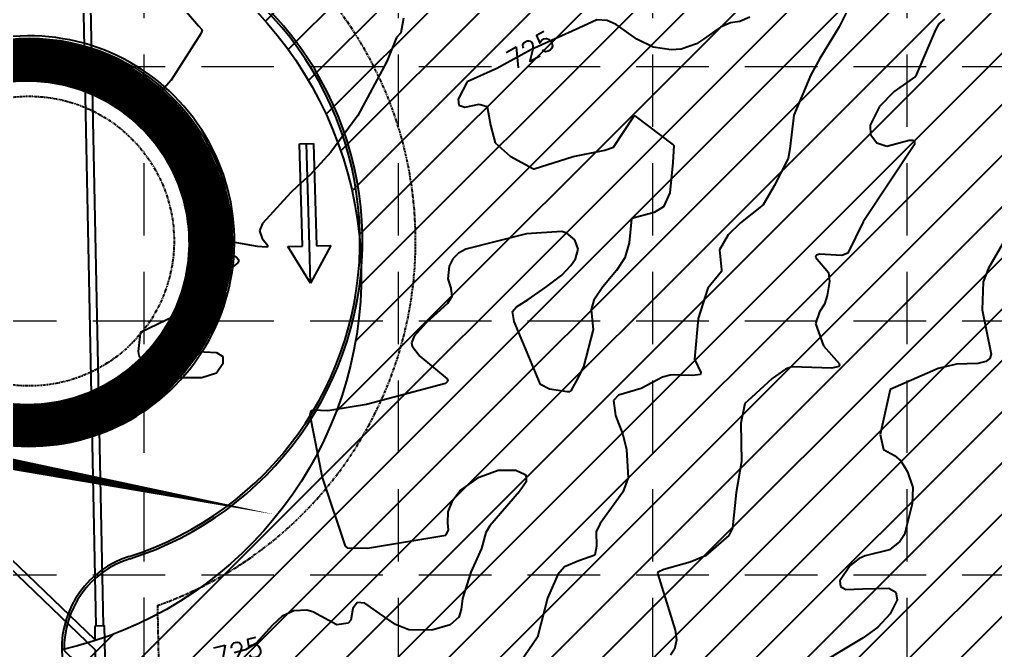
# Model space of a CAD drawing. Header units: inches. Extents: x 2520351 to 2523325, y 7106287 to 7111535.
# Drawn here: x 2521805.4 to 2522007.4, y 7108222.1 to 7108352.8 of the extents above; entities that cross this region are included whole.
import ezdxf

# ---------------------------------------------------------------- set-up
doc = ezdxf.new("R2010")
doc.units = ezdxf.units.IN
doc.header["$MEASUREMENT"] = 0
for name, pattern in [('DASHED', [0.75, 0.5, -0.25]), ('HIDDEN', [0.375, 0.25, -0.125]), ('XSITE-SC$0$PHANTOM2', [1.25, 0.625, -0.125, 0.125, -0.125, 0.125, -0.125])]:
    doc.linetypes.add(name, pattern=pattern)
for name, color, linetype in [('1 EROSION BLANKET', 84, 'Continuous'), ('1 SODDED LOT', 2, 'Continuous'), ('CONTOURS', 35, 'Continuous'), ('GRID', 254, 'DASHED'), ('STORM', 5, 'Continuous'), ('XDAM-sc1$0$ARROWSHADE', 9, 'Continuous'), ('XPAV-sc1$0$p-boc', 11, 'Continuous'), ('XPAV-sc1$0$p-foc', 11, 'Continuous'), ('XSITE-SC$0$P-ROW', 3, 'XSITE-SC$0$PHANTOM2')]:
    doc.layers.add(name, color=color, linetype=linetype)
doc.styles.add('XTOPO-SC1-sec$0$L100_40', font='SIMPLEX.shx', dxfattribs={"height": 4})
pattern_1 = [(45, (0, 0), (-5.303300858899106, 5.303300858899107), [])]

msp = doc.modelspace()

# ---------------------------------------------------------------- hatches: boundary and pattern name
at = {"layer": '1 SODDED LOT'}
h = msp.add_hatch(dxfattribs=at)
h.set_pattern_fill('ANSI31', color=256, scale=60, style=0)
h.set_pattern_definition(pattern_1)
edge = h.paths.add_edge_path()
edge.add_line((2521746.389991105, 7107646.360559724), (2521744.857446155, 7107758.307845262))
edge.add_line((2521744.857446155, 7107758.307845262), (2521747.041236105, 7107758.371402533))
edge.add_line((2521747.041236105, 7107758.371402533), (2521750.993064691, 7107762.435102033))
edge.add_line((2521750.993064691, 7107762.435102033), (2521785.425026461, 7107762.908609814))
edge.add_arc((2521785.671146184, 7107745.011575691), 17.89872635983323, 0.16205946077707267, 90.78788096799951, ccw=False)
edge.add_line((2521803.569800947, 7107745.062201655), (2521804.886719179, 7107727.462410371))
edge.add_line((2521804.886719179, 7107727.462410371), (2521805.020903467, 7107717.875468393))
edge.add_line((2521805.020903467, 7107717.875468393), (2521805.229064918, 7107706.443890092))
edge.add_line((2521805.229064918, 7107706.443890092), (2521804.254682953, 7107705.415132531))
edge.add_line((2521804.254682953, 7107705.415132531), (2521804.601636027, 7107688.81713654))
edge.add_arc((2521758.675044735, 7107687.857118716), 45.9366239708655, -68.34548421221018, 1.1974971069989238, ccw=False)
edge.add_line((2521775.62607469, 7107645.162435145), (2521772.356079649, 7107644.147464146))
edge.add_line((2521772.356079649, 7107644.147464146), (2521769.800793043, 7107643.538289831))
edge.add_line((2521769.800793043, 7107643.538289831), (2521767.102817633, 7107643.058729872))
edge.add_line((2521767.102817633, 7107643.058729872), (2521762.919080771, 7107642.614327055))
edge.add_line((2521762.919080771, 7107642.614327055), (2521746.453125445, 7107642.342834225))
edge.add_line((2521746.453125445, 7107642.342834225), (2521746.389991105, 7107646.360559724))
h.paths.add_polyline_path([(2521496.41391332, 7107642.914812077), (2521494.874266839, 7107754.47767151), (2521494.86139748, 7107754.891663069), (2521544.438516484, 7107755.574845), (2521546.494859941, 7107638.603490138), (2521496.43539112, 7107637.887538104)])
edge = h.paths.add_edge_path()
edge.add_line((2521560.396331312, 7107910.52026455), (2521558.067722099, 7108023.704121036))
edge.add_line((2521558.067722099, 7108023.704121036), (2521651.66282997, 7108025.618047285))
edge.add_line((2521651.66282997, 7108025.618047285), (2521653.092090952, 7108025.654134808))
edge.add_line((2521653.092090952, 7108025.654134808), (2521655.122661049, 7108025.666868817))
edge.add_arc((2521654.180225359, 7108007.323105476), 18.36795684193238, 20.572885718147973, 87.05893757093878, ccw=False)
edge.add_line((2521671.376782913, 7108013.777580425), (2521671.960719259, 7108011.76725162))
edge.add_line((2521671.960719259, 7108011.76725162), (2521672.236778271, 7108010.334595728))
edge.add_line((2521672.236778271, 7108010.334595728), (2521672.658505266, 7108004.674201866))
edge.add_line((2521672.658505266, 7108004.674201866), (2521673.880713328, 7107987.838404131))
edge.add_line((2521673.880713328, 7107987.838404131), (2521674.158158005, 7107971.914436622))
edge.add_line((2521674.158158005, 7107971.914436622), (2521673.18826213, 7107970.833615289))
edge.add_line((2521673.18826213, 7107970.833615289), (2521673.497230675, 7107955.693028975))
edge.add_arc((2521631.777531311, 7107952.33641887), 41.85451166118364, -86.28261453540313, 4.599894652779824, ccw=False)
edge.add_line((2521634.491173028, 7107910.569969475), (2521614.913275019, 7107910.128902875))
edge.add_line((2521614.913275019, 7107910.128902875), (2521613.934372324, 7107909.112230876))
edge.add_line((2521613.934372324, 7107909.112230876), (2521560.446821463, 7107908.050458869))
edge.add_line((2521560.446821463, 7107908.050458869), (2521560.396331312, 7107910.52026455))
edge = h.paths.add_edge_path()
edge.add_line((2521047.404726265, 7108212.413845279), (2521153.706689489, 7108190.411564071))
edge.add_line((2521153.706689489, 7108190.411564071), (2521165.445900671, 7108187.983024097))
edge.add_line((2521165.445900671, 7108187.983024097), (2521145.185216474, 7108096.357750838))
edge.add_line((2521145.185216474, 7108096.357750838), (2521144.821167765, 7108095.175687086))
edge.add_arc((2521127.579494716, 7108100.485729627), 18.04083815510534, 257.75564486430153, 342.8823597587921, ccw=False)
edge.add_line((2521123.753368631, 7108082.855284355), (2521105.242068559, 7108086.222814175))
edge.add_line((2521105.242068559, 7108086.222814175), (2521097.172564667, 7108087.699320167))
edge.add_line((2521097.172564667, 7108087.699320167), (2521093.779938317, 7108088.45065489))
edge.add_line((2521093.779938317, 7108088.45065489), (2521093.022135716, 7108089.642304391))
edge.add_line((2521093.022135716, 7108089.642304391), (2521042.142388145, 7108100.826598575))
edge.add_line((2521042.142388145, 7108100.826598575), (2521023.139523589, 7108104.634358591))
edge.add_line((2521023.139523589, 7108104.634358591), (2521047.404726265, 7108212.413845279))
edge = h.paths.add_edge_path()
edge.add_line((2521019.408258152, 7108035.322677819), (2521021.409815899, 7108042.834342847))
edge.add_arc((2521076.419017033, 7108028.176594894), 56.92856738487396, 107.20837080415001, 165.0796420634677, ccw=False)
edge.add_line((2521059.576836362, 7108082.556763473), (2521062.019260594, 7108082.753666024))
edge.add_line((2521062.019260594, 7108082.753666024), (2521063.43958404, 7108082.781887595))
edge.add_arc((2521064.202081846, 7108044.407216134), 38.38224606048703, 78.54985939329191, 91.13830702316773, ccw=False)
edge.add_line((2521071.821537959, 7108082.025572041), (2521087.223372222, 7108078.632386248))
edge.add_line((2521087.223372222, 7108078.632386248), (2521090.4297133, 7108077.925540674))
edge.add_line((2521090.4297133, 7108077.925540674), (2521091.623411315, 7108078.685793903))
edge.add_line((2521091.623411315, 7108078.685793903), (2521095.105568914, 7108077.898785159))
edge.add_line((2521095.105568914, 7108077.898785159), (2521098.912612879, 7108076.725968835))
edge.add_line((2521098.912612879, 7108076.725968835), (2521104.901558826, 7108074.861484373))
edge.add_line((2521104.901558826, 7108074.861484373), (2521106.434917855, 7108074.383399867))
edge.add_line((2521106.434917855, 7108074.383399867), (2521107.205814986, 7108074.186478522))
edge.add_arc((2521102.828601703, 7108057.050798558), 17.68591314997337, -2.7582006046895913, 75.67054369066437, ccw=False)
edge.add_arc((2521095.726938352, 7108057.392934706), 24.79581325407585, 350.2174276784969, 357.2417993949426, ccw=False)
edge.add_arc((2521158.455611049, 7108041.566827372), 40.01559142917653, 163.1292738430701, 313.4845673620119)
edge.add_line((2521185.99270727, 7108012.533124728), (2521186.721289671, 7108013.23545936))
edge.add_line((2521186.721289671, 7108013.23545936), (2521188.444502058, 7108014.968045804))
edge.add_line((2521188.444502058, 7108014.968045804), (2521189.32497061, 7108015.758240399))
edge.add_line((2521189.32497061, 7108015.758240399), (2521190.384796112, 7108016.597312914))
edge.add_arc((2521201.331270058, 7108002.770912887), 17.63503982305621, 93.22761055200209, 128.3689473656707, ccw=False)
edge.add_line((2521200.338370721, 7108020.377979095), (2521226.997482051, 7108020.951150466))
edge.add_line((2521226.997482051, 7108020.951150466), (2521230.564026618, 7107901.292478013))
edge.add_line((2521230.564026618, 7107901.292478013), (2521209.571122651, 7107900.922665476))
edge.add_line((2521209.571122651, 7107900.922665476), (2521208.432106422, 7107900.956149811))
edge.add_arc((2521221.449116542, 7108343.747853954), 442.9829972026822, 261.0973191906824, 268.31612698316707, ccw=False)
edge.add_line((2521152.894568839, 7107906.101638616), (2521147.311778481, 7107907.175712333))
edge.add_line((2521147.311778481, 7107907.175712333), (2521141.416035792, 7107908.398694074))
edge.add_line((2521141.416035792, 7107908.398694074), (2521135.500304893, 7107909.750980043))
edge.add_line((2521135.500304893, 7107909.750980043), (2521130.221910387, 7107911.077638232))
edge.add_line((2521130.221910387, 7107911.077638232), (2521114.24050462, 7107915.613379457))
edge.add_line((2521114.24050462, 7107915.613379457), (2521091.683497193, 7107923.195321178))
edge.add_line((2521091.683497193, 7107923.195321178), (2521064.346691992, 7107932.482407787))
edge.add_line((2521064.346691992, 7107932.482407787), (2521052.414440422, 7107936.539679198))
edge.add_line((2521052.414440422, 7107936.539679198), (2521051.789072707, 7107937.808672531))
edge.add_line((2521051.789072707, 7107937.808672531), (2521044.552145337, 7107940.267210259))
edge.add_arc((2521050.145691182, 7107983.51528915), 43.60830291236753, 187.3884787482496, 262.63048712903844, ccw=False)
edge.add_line((2521006.89946622, 7107977.907427762), (2521006.811147428, 7107978.712968953))
edge.add_line((2521006.811147428, 7107978.712968953), (2521006.677205632, 7107980.351032397))
edge.add_line((2521006.677205632, 7107980.351032397), (2521006.608078294, 7107982.515353432))
edge.add_arc((2521037.368999559, 7107983.497841973), 30.77660736438967, 169.0142481920247, 181.829376829471, ccw=False)
edge.add_line((2521007.156385741, 7107989.362782478), (2521012.965420472, 7108011.45931415))
edge.add_line((2521012.965420472, 7108011.45931415), (2521012.259147271, 7108012.664496471))
edge.add_line((2521012.259147271, 7108012.664496471), (2521018.185339937, 7108034.614234622))
edge.add_line((2521018.185339937, 7108034.614234622), (2521019.408258152, 7108035.322677819))
h.paths.add_polyline_path([(2521283.389039314, 7108006.110964593), (2521285.512708746, 7107902.42181075), (2521505.510211937, 7107906.910534819), (2521503.109825302, 7108022.566621616), (2521283.289583244, 7108018.111851772)])
edge = h.paths.add_edge_path()
edge.add_line((2521558.717581435, 7108049.828969519), (2521558.744151551, 7108061.742936514))
edge.add_line((2521558.744151551, 7108061.742936514), (2521556.727490062, 7108159.770474782))
edge.add_line((2521556.727490062, 7108159.770474782), (2521608.800190852, 7108160.833054999))
edge.add_line((2521608.800190852, 7108160.833054999), (2521609.821997184, 7108159.853880191))
edge.add_line((2521609.821997184, 7108159.853880191), (2521624.95774922, 7108160.166366193))
edge.add_arc((2521625.881471083, 7108115.424441863), 44.75145869001969, 8.834033521298181, 91.18273514804088, ccw=False)
edge.add_line((2521670.102058165, 7108122.297049303), (2521670.530834728, 7108101.583449802))
edge.add_line((2521670.530834728, 7108101.583449802), (2521671.541780915, 7108100.598796082))
edge.add_line((2521671.541780915, 7108100.598796082), (2521671.873335791, 7108084.532226468))
edge.add_line((2521671.873335791, 7108084.532226468), (2521671.149204837, 7108070.027137686))
edge.add_line((2521671.149204837, 7108070.027137686), (2521671.149204837, 7108068.797859424))
edge.add_arc((2521654.107146513, 7108068.797859424), 17.04205832444131, -87.20465655347772, 0, ccw=False)
edge.add_line((2521654.938263744, 7108051.776079373), (2521653.537686017, 7108051.672158582))
edge.add_line((2521653.537686017, 7108051.672158582), (2521558.717581435, 7108049.828969519))
edge = h.paths.add_edge_path()
edge.add_line((2521506.883249582, 7108158.752863003), (2521219.569748677, 7108152.897934834))
edge.add_line((2521219.569748677, 7108152.897934834), (2521201.836308701, 7108151.717083397))
edge.add_line((2521201.836308701, 7108151.717083397), (2521198.484126433, 7108151.46311745))
edge.add_arc((2521199.958830171, 7108131.998004979), 19.52089533450383, 94.33253057542925, 163.5555033842438)
edge.add_line((2521181.236448472, 7108137.524104706), (2521171.402387428, 7108094.459688063))
edge.add_line((2521171.402387428, 7108094.459688063), (2521161.773092956, 7108088.500622953))
edge.add_line((2521161.773092956, 7108088.500622953), (2521156.087399687, 7108064.964443433))
edge.add_arc((2521177.507027243, 7108059.790050872), 22.03576145773733, 166.4191075904935, 262.6912741187039)
edge.add_line((2521174.703733128, 7108037.933328219), (2521175.550114334, 7108037.913931174))
edge.add_line((2521175.550114334, 7108037.913931174), (2521179.480811535, 7108042.000166582))
edge.add_line((2521179.480811535, 7108042.000166582), (2521402.458879093, 7108046.531951336))
edge.add_line((2521402.458879093, 7108046.531951336), (2521495.685954469, 7108048.450567083))
edge.add_line((2521495.685954469, 7108048.450567083), (2521499.765004377, 7108044.520090691))
edge.add_line((2521499.765004377, 7108044.520090691), (2521508.701657122, 7108044.689438914))
edge.add_line((2521508.701657122, 7108044.689438914), (2521508.634920054, 7108061.229130999))
edge.add_line((2521508.634920054, 7108061.229130999), (2521506.883249582, 7108158.752863003))
edge = h.paths.add_edge_path()
edge.add_line((2521610.935863603, 7108171.879586942), (2521608.463491696, 7108290.006691736))
edge.add_line((2521608.463491696, 7108290.006691736), (2521533.495438846, 7108288.348892927))
edge.add_line((2521533.495438846, 7108288.348892927), (2521484.860415824, 7108287.213423431))
edge.add_line((2521484.860415824, 7108287.213423431), (2521460.826671084, 7108286.207276959))
edge.add_line((2521460.826671084, 7108286.207276959), (2521429.897669201, 7108284.540531452))
edge.add_line((2521429.897669201, 7108284.540531452), (2521368.780459005, 7108281.064090613))
edge.add_line((2521368.780459005, 7108281.064090613), (2521349.226602276, 7108279.95474698))
edge.add_line((2521349.226602276, 7108279.95474698), (2521261.122865547, 7108274.978597))
edge.add_line((2521261.122865547, 7108274.978597), (2521220.997901128, 7108272.742035134))
edge.add_line((2521220.997901128, 7108272.742035134), (2521216.720579948, 7108276.517673495))
edge.add_line((2521216.720579948, 7108276.517673495), (2521216.674419999, 7108276.515963097))
edge.add_arc((2521217.409741519, 7108256.671224315), 19.85835731066328, 92.12205131077552, 170.6040054039174)
edge.add_line((2521197.817812331, 7108259.913240016), (2521204.225280924, 7108250.57117632))
edge.add_line((2521204.225280924, 7108250.57117632), (2521191.319496109, 7108184.432209128))
edge.add_line((2521191.319496109, 7108184.432209128), (2521191.257695472, 7108184.10446111))
edge.add_arc((2521208.222300622, 7108180.905590777), 17.26356276368941, 169.3216055964225, 273.4207064400506)
edge.add_line((2521209.25236785, 7108163.672785991), (2521219.728874926, 7108162.925971606))
edge.add_line((2521219.728874926, 7108162.925971606), (2521312.767690457, 7108164.869453912))
edge.add_line((2521312.767690457, 7108164.869453912), (2521481.289644979, 7108168.299347484))
edge.add_line((2521481.289644979, 7108168.299347484), (2521608.598472741, 7108170.834035525))
edge.add_line((2521608.598472741, 7108170.834035525), (2521609.57403252, 7108171.847549867))
edge.add_line((2521609.57403252, 7108171.847549867), (2521610.935863603, 7108171.879586942))
edge = h.paths.add_edge_path()
edge.add_line((2521627.164004257, 7108316.192437915), (2521544.243449562, 7108314.506746457))
edge.add_line((2521544.243449562, 7108314.506746457), (2521502.413459601, 7108313.513023867))
edge.add_line((2521502.413459601, 7108313.513023867), (2521481.254379817, 7108312.995618997))
edge.add_line((2521481.254379817, 7108312.995618997), (2521407.226569622, 7108309.178047685))
edge.add_line((2521407.226569622, 7108309.178047685), (2521291.902579399, 7108302.790001537))
edge.add_line((2521291.902579399, 7108302.790001537), (2521288.461125696, 7108418.471678524))
edge.add_line((2521288.461125696, 7108418.471678524), (2521407.14597591, 7108420.81595789))
edge.add_line((2521407.14597591, 7108420.81595789), (2521497.387169432, 7108422.630878394))
edge.add_line((2521497.387169432, 7108422.630878394), (2521603.374811983, 7108424.866528674))
edge.add_line((2521603.374811983, 7108424.866528674), (2521604.4358153, 7108423.877927881))
edge.add_line((2521604.4358153, 7108423.877927881), (2521620.176756311, 7108424.166646865))
edge.add_arc((2521620.989905609, 7108379.833797907), 44.34030568782732, 11.609435975166207, 91.05079642570558, ccw=False)
edge.add_line((2521664.42310269, 7108388.756807482), (2521665.180922612, 7108365.612168195))
edge.add_line((2521665.180922612, 7108365.612168195), (2521666.171742022, 7108364.622120142))
edge.add_line((2521666.171742022, 7108364.622120142), (2521666.533469742, 7108349.609757311))
edge.add_line((2521666.533469742, 7108349.609757311), (2521665.824754307, 7108330.765256588))
edge.add_line((2521665.824754307, 7108330.765256588), (2521665.778109375, 7108329.181070688))
edge.add_arc((2521648.753777605, 7108329.682336854), 17.03170983772614, 269.76770244244835, 358.31346447960635, ccw=False)
edge.add_line((2521648.684725158, 7108312.650766998), (2521631.320391566, 7108312.267261877))
edge.add_line((2521631.320391566, 7108312.267261877), (2521627.164004257, 7108316.192437915))
edge = h.paths.add_edge_path()
edge.add_line((2521256.271290352, 7108555.666152692), (2521264.442865756, 7108547.847489974))
edge.add_line((2521264.442865756, 7108547.847489974), (2521422.215216049, 7108551.081167034))
edge.add_line((2521422.215216049, 7108551.081167034), (2521439.595623349, 7108551.404761227))
edge.add_line((2521439.595623349, 7108551.404761227), (2521460.085790911, 7108551.784704584))
edge.add_line((2521460.085790911, 7108551.784704584), (2521478.533835397, 7108551.985460229))
edge.add_line((2521478.533835397, 7108551.985460229), (2521498.904073695, 7108551.845931203))
edge.add_line((2521498.904073695, 7108551.845931203), (2521515.268321246, 7108551.594718808))
edge.add_line((2521515.268321246, 7108551.594718808), (2521535.217941081, 7108551.011332037))
edge.add_line((2521535.217941081, 7108551.011332037), (2521558.631306498, 7108550.020231431))
edge.add_line((2521558.631306498, 7108550.020231431), (2521563.463222577, 7108549.767590572))
edge.add_line((2521563.463222577, 7108549.767590572), (2521600.094822836, 7108547.41635684))
edge.add_line((2521600.094822836, 7108547.41635684), (2521612.236101898, 7108546.594322523))
edge.add_line((2521612.236101898, 7108546.594322523), (2521642.873958346, 7108544.488587327))
edge.add_line((2521642.873958346, 7108544.488587327), (2521644.66861906, 7108544.41321703))
edge.add_arc((2521643.682431088, 7108526.182406977), 18.25746427978412, -0.2000928757336169, 86.90362687438551, ccw=False)
edge.add_line((2521661.939784034, 7108526.118646938), (2521663.476711149, 7108497.643513901))
edge.add_line((2521663.476711149, 7108497.643513901), (2521662.440407302, 7108496.607999328))
edge.add_line((2521662.440407302, 7108496.607999328), (2521662.835269725, 7108477.013019081))
edge.add_arc((2521621.170512062, 7108477.796300041), 41.6721196985587, 279.5048658717444, 358.9229888832693, ccw=False)
edge.add_line((2521628.051886114, 7108436.696272653), (2521270.949911665, 7108428.023679509))
edge.add_line((2521270.949911665, 7108428.023679509), (2521264.411497776, 7108427.99672664))
edge.add_line((2521264.411497776, 7108427.99672664), (2521251.988478477, 7108428.739424791))
edge.add_line((2521251.988478477, 7108428.739424791), (2521250.555770655, 7108428.860167631))
edge.add_line((2521250.555770655, 7108428.860167631), (2521248.879341765, 7108429.139366652))
edge.add_arc((2521252.568929918, 7108446.617011073), 17.86284174620099, 178.6911209447079, 258.0796907276651, ccw=False)
edge.add_line((2521234.710748917, 7108447.025038787), (2521243.767573416, 7108528.417149656))
edge.add_line((2521243.767573416, 7108528.417149656), (2521236.523925574, 7108537.366761533))
edge.add_line((2521236.523925574, 7108537.366761533), (2521236.591268869, 7108537.816098191))
edge.add_arc((2521256.578094173, 7108535.54228895), 20.11574990404035, 94.18327330079069, 173.5096272413173, ccw=False)
edge.add_line((2521255.110709719, 7108555.604446786), (2521256.271290352, 7108555.666152692))
edge = h.paths.add_edge_path()
edge.add_line((2521107.582871621, 7108664.773115178), (2521108.643337992, 7108682.717777258))
edge.add_line((2521108.643337992, 7108682.717777258), (2521266.517933005, 7108685.938137645))
edge.add_line((2521266.517933005, 7108685.938137645), (2521268.399457564, 7108592.033711723))
edge.add_line((2521268.399457564, 7108592.033711723), (2521265.610842374, 7108582.096993302))
edge.add_line((2521265.610842374, 7108582.096993302), (2521265.597158937, 7108582.045606173))
edge.add_line((2521265.597158937, 7108582.045606173), (2521265.560871847, 7108582.065642267))
edge.add_arc((2521245.58677851, 7108545.890841257), 41.32288267691642, 61.09450080712774, 134.8409471136525)
edge.add_line((2521216.448314193, 7108575.191532887), (2521207.178599662, 7108580.342660367))
edge.add_line((2521207.178599662, 7108580.342660367), (2521107.582871621, 7108664.773115178))
h.paths.add_polyline_path([(2521338.509595804, 7108687.378386953), (2521340.738991438, 7108575.452265245), (2521409.853495084, 7108576.755786069), (2521462.546661802, 7108577.851709653), (2521498.107004826, 7108577.928123104), (2521524.424411286, 7108577.418781541), (2521561.994937818, 7108575.857366493), (2521619.961839745, 7108572.155153085), (2521620.683926844, 7108584.200313265), (2521618.441402039, 7108693.072603471)])
edge = h.paths.add_edge_path()
edge.add_line((2521675.610299773, 7108638.406837403), (2521787.531652219, 7108640.539149556))
edge.add_line((2521787.531652219, 7108640.539149556), (2521788.817895303, 7108582.436432173))
edge.add_arc((2521769.295789145, 7108582.004263504), 19.52688911700334, -91.27662372663991, 1.2681724432608235, ccw=False)
edge.add_line((2521768.860740917, 7108562.482221305), (2521676.837652115, 7108568.346105571))
edge.add_line((2521676.837652115, 7108568.346105571), (2521675.610299773, 7108638.406837403))
h.paths.add_polyline_path([(2522089.45104437, 7108697.693037603), (2522087.413840404, 7108797.670204334), (2522087.403326675, 7108809.663526291), (2522141.63542972, 7108810.778452212), (2522144.555198056, 7108694.827772809), (2522090.785144842, 7108693.711268059), (2522089.797079441, 7108692.701522232), (2522089.514005502, 7108692.695197518)])
h.paths.add_polyline_path([(2522252.393031826, 7108801.046577477), (2522254.380473115, 7108696.131162063), (2522309.555555503, 7108697.170586119), (2522307.111901494, 7108814.189709961), (2522252.073688118, 7108813.049541568)])
edge = h.paths.add_edge_path()
edge.add_line((2522425.424250446, 7107990.854174574), (2522320.451537868, 7107988.695351248))
edge.add_line((2522320.451537868, 7107988.695351248), (2522321.282416951, 7107951.539702727))
edge.add_line((2522321.282416951, 7107951.539702727), (2522322.523833788, 7107935.367661686))
edge.add_arc((2522340.744928989, 7107935.67064883), 18.22361411795088, 180.9526477235549, 266.0004950808311)
edge.add_line((2522339.473871012, 7107917.491415536), (2522396.477112554, 7107918.21941554))
edge.add_line((2522396.477112554, 7107918.21941554), (2522404.403598547, 7107910.476057334))
edge.add_line((2522404.403598547, 7107910.476057334), (2522427.533699496, 7107910.70511913))
edge.add_arc((2522426.798985977, 7107930.516089093), 19.82458914629796, 272.123909145854, 358.3675979688932)
edge.add_line((2522446.615529609, 7107929.951347293), (2522445.359511333, 7107990.966233852))
edge.add_line((2522445.359511333, 7107990.966233852), (2522425.424250446, 7107990.854174574))
h.paths.add_polyline_path([(2522420.673205212, 7108224.34120413), (2522421.866678056, 7108165.948912564), (2522317.909449716, 7108163.854905813), (2522317.731998054, 7108171.634436124), (2522316.694741563, 7108172.593161334), (2522315.734060356, 7108222.041338732)])
h.paths.add_polyline_path([(2522580.275169606, 7108243.424700116), (2522458.383233519, 7108240.379749527), (2522464.65220995, 7107967.069694287), (2522585.5615073, 7107967.983069699)])
edge = h.paths.add_edge_path()
edge.add_line((2522579.21719743, 7108296.920112082), (2522576.729271439, 7108417.389024623))
edge.add_line((2522576.729271439, 7108417.389024623), (2522469.65329334, 7108328.38620539))
edge.add_line((2522469.65329334, 7108328.38620539), (2522462.526872715, 7108321.445860368))
edge.add_line((2522462.526872715, 7108321.445860368), (2522462.714924709, 7108321.20296502))
edge.add_arc((2522430.809780265, 7108296.501684779), 40.34961570541373, 0.48766154330678546, 37.74739290159431, ccw=False)
edge.add_line((2522471.157934471, 7108296.8451083), (2522579.21719743, 7108296.920112082))
h.paths.add_polyline_path([(2522576.350639552, 7108437.567087528), (2522444.997498148, 7108434.961748598), (2522443.716024575, 7108526.28756182), (2522442.611294559, 7108536.498505742), (2522453.203411656, 7108543.612289347), (2522459.718697489, 7108551.848240847), (2522464.202417135, 7108561.880130012), (2522465.588078952, 7108573.167454497), (2522464.178470222, 7108583.418483612), (2522459.796237385, 7108593.276065073), (2522456.297896619, 7108597.551516339), (2522461.814923828, 7108601.718683684), (2522466.363983341, 7108600.857556539), (2522572.931808115, 7108603.072644039)])
h.paths.add_polyline_path([(2522569.609478904, 7108767.99749954), (2522570.724334944, 7108713.033192331), (2522460.71083867, 7108710.689783041), (2522444.755658725, 7108711.110256758), (2522444.014228131, 7108745.997480644), (2522444.872186426, 7108752.496463873), (2522447.485711406, 7108758.01307147), (2522451.681423234, 7108762.454026637), (2522456.294254039, 7108765.049521575), (2522464.82603031, 7108769.187998551), (2522481.934705529, 7108766.158034595)])
h.paths.add_polyline_path([(2522560.756528166, 7109202.19972787), (2522446.331902417, 7109199.81337759), (2522434.273847314, 7109198.053922273), (2522437.503369165, 7109182.674267483), (2522439.656691638, 7109156.512320024), (2522441.43036665, 7109069.762573371), (2522437.529599227, 7109065.629675603), (2522437.823201628, 7109051.019875894), (2522439.589661195, 7109049.338803725), (2522563.760366917, 7109052.269107893)])
h = msp.add_hatch(dxfattribs=at)
h.set_pattern_fill('ANSI31', color=256, scale=60, style=0)
h.set_pattern_definition(pattern_1)
edge = h.paths.add_edge_path()
edge.add_line((2521816.436472067, 7108514.607361644), (2521818.312338922, 7108376.408251015))
edge.add_arc((2521796.532242084, 7108299.846570833), 79.59939378349037, -77.2475832084217, 74.12012510141318, ccw=False)
edge.add_line((2521814.102898895, 7108222.210654466), (2521827.812461693, 7107930.192365479))
edge.add_line((2521827.812461693, 7107930.192365479), (2521821.020840923, 7107921.006692885))
edge.add_line((2521821.020840923, 7107921.006692885), (2521824.616403961, 7107908.626014657))
edge.add_line((2521824.616403961, 7107908.626014657), (2521840.996182643, 7107902.235983296))
edge.add_line((2521840.996182643, 7107902.235983296), (2521847.388298107, 7107911.022271395))
edge.add_line((2521847.388298107, 7107911.022271395), (2522149.015950444, 7107915.016046019))
edge.add_line((2522149.015950444, 7107915.016046019), (2522155.807555931, 7107907.427881266))
edge.add_line((2522155.807555931, 7107907.427881266), (2522168.591786859, 7107913.01916373))
edge.add_line((2522168.591786859, 7107913.01916373), (2522175.383392345, 7107925.799216406))
edge.add_line((2522175.383392345, 7107925.799216406), (2522166.594245045, 7107933.786755607))
edge.add_line((2522166.594245045, 7107933.786755607), (2522160.514104113, 7108268.7356178))
edge.add_line((2522160.514104113, 7108268.7356178), (2522168.986630582, 7108280.028660185))
edge.add_line((2522168.986630582, 7108280.028660185), (2522166.162460187, 7108338.752486615))
edge.add_line((2522166.162460187, 7108338.752486615), (2522155.430579062, 7108347.222270914))
edge.add_line((2522155.430579062, 7108347.222270914), (2522154.865732756, 7108518.876531241))
edge.add_line((2522154.865732756, 7108518.876531241), (2522162.773443486, 7108529.040276419))
edge.add_line((2522162.773443486, 7108529.040276419), (2522157.125087412, 7108540.89797243))
edge.add_line((2522157.125087412, 7108540.89797243), (2522146.393206287, 7108548.238449478))
edge.add_line((2522146.393206287, 7108548.238449478), (2522142.439358564, 7108547.673795852))
edge.add_line((2522142.439358564, 7108547.673795852), (2522135.096478856, 7108539.768665178))
edge.add_line((2522135.096478856, 7108539.768665178), (2521835.733499966, 7108534.122138962))
edge.add_line((2521835.733499966, 7108534.122138962), (2521828.390635542, 7108542.027269636))
edge.add_line((2521828.390635542, 7108542.027269636), (2521813.140060387, 7108538.639357925))
edge.add_line((2521813.140060387, 7108538.639357925), (2521808.621381642, 7108522.264442951))
edge.add_line((2521808.621381642, 7108522.264442951), (2521816.529077088, 7108513.230015071))
edge.add_line((2521816.529077088, 7108513.230015071), (2521816.436472067, 7108514.607361644))

# ---------------------------------------------------------------- linework, layer by layer
for p, q in [((2521863.360322971, 7108327.029569899), (2521866.258544158, 7108327.106392779)), ((2521863.922394598, 7108305.824847137), (2521863.360322971, 7108327.029569899)), ((2521866.258544158, 7108327.106392779), (2521866.820615785, 7108305.901670018)), ((2521860.922079124, 7108305.745318051), (2521863.922394598, 7108305.824847137)), ((2521865.575784173, 7108298.156626606), (2521860.922079124, 7108305.745318051)), ((2521869.820931259, 7108305.981199103), (2521865.575784173, 7108298.156626606)), ((2521866.820615785, 7108305.901670018), (2521869.820931259, 7108305.981199103))]:
    msp.add_line(p, q)
at = {"layer": '1 EROSION BLANKET', "const_width": 9}
msp.add_lwpolyline([(2521769.302854219, 7108307.349360965), (2521774.415345909, 7108323.696875991), (2521784.231349474, 7108336.774889903, -2.893157874403733), (2521772.165852354, 7108291.61487799)], format="xyb", close=True, dxfattribs=at)
msp.add_lwpolyline([(2521651.508127432, 7108289.765824372), (2521648.767443298, 7108290.350723973), (2521654.16600823, 7108289.434684181), (2521658.647828157, 7108286.483008808), (2521661.398028314, 7108282.411737651), (2521662.518478938, 7108277.322648703), (2521663.917996502, 7108261.260978263), (2521664.559508862, 7108233.84650802), (2521663.530715309, 7108228.577929324), (2521663.659321039, 7108218.426257397), (2521663.726037767, 7108211.853581338), (2521662.081229914, 7108202.174884422), (2521658.42611878, 7108194.504976691), (2521652.395156653, 7108186.652449183), (2521645.815925241, 7108182.087030391), (2521637.957416262, 7108178.252071798), (2521630.829915566, 7108177.156372044), (2521615.84390589, 7108176.608522167), (2521610.814409252, 7108176.442630558)], dxfattribs=at)
at = {"layer": '1 SODDED LOT'}
msp.add_lwpolyline([(2522166.594245045, 7107933.786755607), (2522160.514104113, 7108268.7356178), (2522168.986630582, 7108280.028660185), (2522166.162460187, 7108338.752486615), (2522155.430579062, 7108347.222270914), (2522154.865732756, 7108518.876531241), (2522162.773443486, 7108529.040276419), (2522157.125087412, 7108540.89797243), (2522146.393206287, 7108548.238449478), (2522142.439358564, 7108547.673795852), (2522135.096478856, 7108539.768665178), (2521835.733499966, 7108534.122138962), (2521828.390635542, 7108542.027269636), (2521813.140060387, 7108538.639357925), (2521808.621381642, 7108522.264442951), (2521816.529077088, 7108513.230015071), (2521816.436472067, 7108514.607361644), (2521818.312338922, 7108376.408251015, -0.7768522302044949), (2521814.102898895, 7108222.210654466), (2521827.812461693, 7107930.192365479)], format="xyb", dxfattribs=at)
at = {"layer": 'CONTOURS'}
for p, q in [((2521837.83, 7108356.87, 727), (2521842.43, 7108351.45, 727)), ((2521956.55, 7108353.26, 725), (2521954.46, 7108352.310000001, 725)), ((2521976.72, 7108354.58, 724), (2521975.08, 7108351.22, 724)), ((2521842.43, 7108351.45, 727), (2521843.2, 7108350.59, 727)), ((2521884.88, 7108353.060000001, 726), (2521884.31, 7108349.97, 726)), ((2521924.89, 7108352.7, 725), (2521921.16, 7108350.95, 725)), ((2521927.03, 7108352.54, 725), (2521924.89, 7108352.7, 725)), ((2521928.89, 7108351.69, 725), (2521927.03, 7108352.54, 725)), ((2521933.16, 7108348.7, 725), (2521928.89, 7108351.69, 725)), ((2521952.55, 7108352.04, 725), (2521950.5, 7108351.140000001, 725)), ((2521954.46, 7108352.310000001, 725), (2521952.55, 7108352.04, 725)), ((2521975.08, 7108351.22, 724), (2521971.04, 7108344.66, 724)), ((2521995.71, 7108351.88, 723), (2521994.97, 7108350.62, 723)), ((2521996.85, 7108352.8, 723), (2521995.71, 7108351.88, 723)), ((2521842.96, 7108349.94, 727), (2521836.73, 7108340.21, 727)), ((2521843.2, 7108350.59, 727), (2521842.96, 7108349.94, 727)), ((2521884.31, 7108349.97, 726), (2521883.41, 7108349.05, 726)), ((2521921.16, 7108350.95, 725), (2521911.36, 7108346.560000001, 725)), ((2521950.5, 7108351.140000001, 725), (2521946.98, 7108348.65, 725)), ((2521994.97, 7108350.62, 723), (2521990.85, 7108340.94, 723)), ((2521883.41, 7108349.05, 726), (2521881.43, 7108344.07, 726)), ((2521936.54, 7108347.03, 725), (2521933.16, 7108348.7, 725)), ((2521945.51, 7108347.73, 725), (2521942.32, 7108346.640000001, 725)), ((2521946.98, 7108348.65, 725), (2521945.51, 7108347.73, 725)), ((2521911.36, 7108346.560000001, 725), (2521904.2, 7108342.61, 725)), ((2521940.26, 7108346.46, 725), (2521936.54, 7108347.03, 725)), ((2521942.32, 7108346.640000001, 725), (2521940.26, 7108346.46, 725)), ((2521881.43, 7108344.07, 726), (2521875.44, 7108332.84, 726)), ((2521971.04, 7108344.66, 724), (2521969.19, 7108341.28, 724)), ((2521904.2, 7108342.61, 725), (2521898.03, 7108339.84, 725)), ((2521969.19, 7108341.28, 724), (2521965.67, 7108332.91, 724)), ((2521836.73, 7108340.21, 727), (2521835.32, 7108338.54, 727)), ((2521898.03, 7108339.84, 725), (2521896.17, 7108336.26, 725)), ((2521990.85, 7108340.94, 723), (2521986.47, 7108337.82, 723)), ((2521835.32, 7108338.54, 727), (2521830.87, 7108335.69, 727)), ((2521986.47, 7108337.82, 723), (2521983.42, 7108334.77, 723)), ((2521830.87, 7108335.69, 727), (2521829.56, 7108334.57, 727)), ((2521896.17, 7108336.26, 725), (2521896.32, 7108335, 725)), ((2521896.32, 7108335, 725), (2521897.53, 7108334.61, 725)), ((2521897.53, 7108334.61, 725), (2521900.54, 7108335.2, 725)), ((2521900.54, 7108335.2, 725), (2521902.15, 7108334.75, 725)), ((2521829.56, 7108334.57, 727), (2521828.45, 7108333.25, 727)), ((2521902.15, 7108334.75, 725), (2521902.9, 7108330.84, 725)), ((2521983.42, 7108334.77, 723), (2521981.46, 7108330.890000001, 723)), ((2521875.44, 7108332.84, 726), (2521869.81, 7108325.27, 726)), ((2521928.33, 7108326.34, 725), (2521932.59, 7108332.79, 725)), ((2521932.59, 7108332.79, 725), (2521932.69, 7108332.83, 725)), ((2521932.69, 7108332.83, 725), (2521932.75, 7108332.83, 725)), ((2521932.75, 7108332.83, 725), (2521940.72, 7108326.82, 725)), ((2521965.67, 7108332.91, 724), (2521964.84, 7108325.97, 724)), ((2521902.9, 7108330.84, 725), (2521903.86, 7108327.22, 725)), ((2521981.46, 7108330.890000001, 723), (2521981.55, 7108328.95, 723)), ((2521981.55, 7108328.95, 723), (2521982.83, 7108327.19, 723)), ((2521903.86, 7108327.22, 725), (2521906.97, 7108324.43, 725)), ((2521982.83, 7108327.19, 723), (2521984.93, 7108326.51, 723)), ((2521984.93, 7108326.51, 723), (2521989.56, 7108327.75, 723)), ((2521989.56, 7108327.75, 723), (2521990.33, 7108327.76, 723)), ((2521990.33, 7108327.76, 723), (2521990.66, 7108327.46, 723)), ((2521990.66, 7108327.46, 723), (2521990.67, 7108326.87, 723)), ((2521869.81, 7108325.27, 726), (2521865.56, 7108320.57, 726)), ((2521920, 7108324.390000001, 725), (2521926.51, 7108325.7, 725)), ((2521926.51, 7108325.7, 725), (2521928.33, 7108326.34, 725)), ((2521940.81, 7108326.68, 725), (2521940.61, 7108323.16, 725)), ((2521940.72, 7108326.82, 725), (2521940.81, 7108326.68, 725)), ((2521964.84, 7108325.97, 724), (2521964.49, 7108324, 724)), ((2521990.67, 7108326.87, 723), (2521980.06, 7108310.82, 723)), ((2521906.97, 7108324.43, 725), (2521911.8, 7108321.850000001, 725)), ((2521911.9, 7108321.86, 725), (2521920, 7108324.390000001, 725)), ((2521940.61, 7108323.16, 725), (2521940.03, 7108316.850000001, 725)), ((2521964.49, 7108324, 724), (2521961.59, 7108318.3, 724)), ((2521911.8, 7108321.850000001, 725), (2521911.9, 7108321.86, 725)), ((2521865.56, 7108320.57, 726), (2521862.94, 7108318.24, 726)), ((2521861.51, 7108316.95, 726), (2521855.66, 7108310.48, 726)), ((2521862.94, 7108318.24, 726), (2521861.51, 7108316.95, 726)), ((2521940.03, 7108316.850000001, 725), (2521938.67, 7108313.99, 725)), ((2521961.59, 7108318.3, 724), (2521959.31, 7108314.4, 724)), ((2521938.67, 7108313.99, 725), (2521936.73, 7108312.76, 725)), ((2521959.31, 7108314.4, 724), (2521954.64, 7108310.65, 724)), ((2521932.08, 7108311.48, 725), (2521931.56, 7108306.53, 725)), ((2521932.16, 7108311.54, 725), (2521932.08, 7108311.48, 725)), ((2521936.73, 7108312.76, 725), (2521932.16, 7108311.54, 725)), ((2521980.06, 7108310.82, 723), (2521976.88, 7108304.34, 723)), ((2522011.57, 7108310.890000001, 722), (2522006, 7108301.26, 722)), ((2521855.66, 7108310.48, 726), (2521855.06, 7108308.97, 726)), ((2521855.06, 7108308.97, 726), (2521855.57, 7108307.43, 726)), ((2521917.66, 7108308.82, 725), (2521910.31, 7108308.390000001, 725)), ((2521918.68, 7108308.53, 725), (2521917.66, 7108308.82, 725)), ((2521954.64, 7108310.65, 724), (2521952.05, 7108308.13, 724)), ((2521849.15, 7108306.74, 726), (2521847.98, 7108306.34, 726)), ((2521854.64, 7108305.72, 726), (2521849.15, 7108306.74, 726)), ((2521855.57, 7108307.43, 726), (2521856.75, 7108305.93, 726)), ((2521910.31, 7108308.390000001, 725), (2521897.76, 7108305.17, 725)), ((2521920.35, 7108307.15, 725), (2521918.68, 7108308.53, 725)), ((2521921.01, 7108305.17, 725), (2521920.35, 7108307.15, 725)), ((2521952.05, 7108308.13, 724), (2521950.29, 7108305.060000001, 724)), ((2521847.98, 7108306.34, 726), (2521847.53, 7108305.26, 726)), ((2521847.53, 7108305.26, 726), (2521847.69, 7108304.9, 726)), ((2521847.69, 7108304.9, 726), (2521848.15, 7108304.66, 726)), ((2521856.52, 7108305.63, 726), (2521854.64, 7108305.72, 726)), ((2521856.71, 7108305.76, 726), (2521856.52, 7108305.63, 726)), ((2521856.75, 7108305.93, 726), (2521856.71, 7108305.76, 726)), ((2521897.76, 7108305.17, 725), (2521896.28, 7108304.350000001, 725)), ((2521920.44, 7108303.16, 725), (2521921.01, 7108305.17, 725)), ((2521931.56, 7108306.53, 725), (2521930.7, 7108303.43, 725)), ((2521950.29, 7108305.060000001, 724), (2521950.71, 7108300.93, 724)), ((2521848.15, 7108304.66, 726), (2521850.25, 7108303.62, 726)), ((2521850.25, 7108303.62, 726), (2521850.7, 7108303.060000001, 726)), ((2521850.7, 7108302.72, 726), (2521850.58, 7108302.36, 726)), ((2521850.7, 7108303.060000001, 726), (2521850.7, 7108302.72, 726)), ((2521895.06, 7108303.16, 725), (2521894.29, 7108301.69, 725)), ((2521896.28, 7108304.350000001, 725), (2521895.06, 7108303.16, 725)), ((2521919.47, 7108301.79, 725), (2521920.44, 7108303.16, 725)), ((2521930.7, 7108303.43, 725), (2521928.93, 7108300.76, 725)), ((2521970.2, 7108303.78, 723), (2521970.19, 7108303.54, 723)), ((2521970.19, 7108303.54, 723), (2521972.85, 7108300.36, 723)), ((2521970.38, 7108303.95, 723), (2521970.2, 7108303.78, 723)), ((2521971.01, 7108304.13, 723), (2521970.38, 7108303.95, 723)), ((2521975.63, 7108303.850000001, 723), (2521971.01, 7108304.13, 723)), ((2521976.88, 7108304.34, 723), (2521975.63, 7108303.850000001, 723)), ((2521846.51, 7108301.05, 726), (2521845.44, 7108299.05, 726)), ((2521847.48, 7108301.27, 726), (2521846.51, 7108301.05, 726)), ((2521849.51, 7108301.55, 726), (2521847.48, 7108301.27, 726)), ((2521850.58, 7108302.36, 726), (2521849.51, 7108301.55, 726)), ((2521894.29, 7108301.69, 725), (2521894.04, 7108299.02, 725)), ((2521917.62, 7108299.84, 725), (2521919.47, 7108301.79, 725)), ((2521928.93, 7108300.76, 725), (2521926.1, 7108297.36, 725)), ((2521950.71, 7108300.93, 724), (2521950.73, 7108300.600000001, 724)), ((2522006, 7108301.26, 722), (2522004.85, 7108298.41, 722)), ((2521845.44, 7108299.05, 726), (2521845.89, 7108296.93, 726)), ((2521894.04, 7108299.02, 725), (2521894.66, 7108297.100000001, 725)), ((2521914.33, 7108297.33, 725), (2521917.62, 7108299.84, 725)), ((2521950.73, 7108300.600000001, 724), (2521947.85, 7108297.13, 724)), ((2521972.85, 7108300.36, 723), (2521973.03, 7108298.53, 723)), ((2521845.89, 7108296.93, 726), (2521846.58, 7108294.310000001, 726)), ((2521894.66, 7108297.100000001, 725), (2521894.86, 7108295.38, 725)), ((2521910.67, 7108294.8, 725), (2521914.33, 7108297.33, 725)), ((2521926.1, 7108297.36, 725), (2521924.26, 7108294.640000001, 725)), ((2521947.85, 7108297.13, 724), (2521945.9, 7108290.83, 724)), ((2521973.03, 7108298.53, 723), (2521972.58, 7108295.58, 723)), ((2522004.85, 7108298.41, 722), (2522004.67, 7108292.66, 722)), ((2521894.86, 7108295.38, 725), (2521893.95, 7108293.92, 725)), ((2521908.25, 7108293.27, 725), (2521910.67, 7108294.8, 725)), ((2521924.26, 7108294.640000001, 725), (2521923.72, 7108292.61, 725)), ((2521972.58, 7108295.58, 723), (2521972.03, 7108293.77, 723)), ((2521843.97, 7108292.71, 726), (2521837.46, 7108291.34, 726)), ((2521845.86, 7108293.15, 726), (2521843.97, 7108292.71, 726)), ((2521846.58, 7108294.310000001, 726), (2521845.86, 7108293.15, 726)), ((2521893.95, 7108293.92, 725), (2521889.53, 7108289.92, 725)), ((2521907.46, 7108292.25, 725), (2521908.25, 7108293.27, 725)), ((2521923.72, 7108292.61, 725), (2521924.14, 7108288.560000001, 725)), ((2521972.03, 7108293.77, 723), (2521970.98, 7108292.19, 723)), ((2522004.67, 7108292.66, 722), (2522006.54, 7108283.43, 722)), ((2521837.46, 7108291.34, 726), (2521830.43, 7108287.92, 726)), ((2521907.8, 7108290.24, 725), (2521907.46, 7108292.25, 725)), ((2521945.9, 7108290.83, 724), (2521945.12, 7108282.4, 724)), ((2521970.98, 7108292.19, 723), (2521970.16, 7108289.77, 723)), ((2521889.53, 7108289.92, 725), (2521887.07, 7108287.16, 725)), ((2521910.45, 7108283.82, 725), (2521907.8, 7108290.24, 725)), ((2521924.14, 7108288.560000001, 725), (2521922.15, 7108280.810000001, 725)), ((2521970.16, 7108289.77, 723), (2521971.83, 7108285.18, 723)), ((2521830.34, 7108287.75, 726), (2521829.9, 7108283.98, 726)), ((2521830.43, 7108287.92, 726), (2521830.34, 7108287.75, 726)), ((2521887.07, 7108287.16, 725), (2521886.53, 7108285.77, 725)), ((2521886.53, 7108285.77, 725), (2521886.67, 7108285.07, 725)), ((2521886.67, 7108285.07, 725), (2521888.21, 7108283.02, 725)), ((2521971.83, 7108285.18, 723), (2521975.05, 7108281.52, 723)), ((2521829.9, 7108283.98, 726), (2521830.1, 7108283.18, 726)), ((2521830.1, 7108283.18, 726), (2521830.47, 7108282.59, 726)), ((2521830.47, 7108282.59, 726), (2521831.11, 7108282.350000001, 726)), ((2521831.11, 7108282.350000001, 726), (2521835.65, 7108283.48, 726)), ((2521835.65, 7108283.48, 726), (2521841.02, 7108284.100000001, 726)), ((2521841.02, 7108284.100000001, 726), (2521846.16, 7108283.79, 726)), ((2521846.16, 7108283.79, 726), (2521847.45, 7108282.97, 726)), ((2521847.45, 7108282.97, 726), (2521847.48, 7108281.43, 726)), ((2521888.21, 7108283.02, 725), (2521893.93, 7108278.32, 725)), ((2521913.25, 7108277.19, 725), (2521910.45, 7108283.82, 725)), ((2522006.27, 7108282.53, 722), (2522005.42, 7108281.96, 722)), ((2522006.54, 7108283.43, 722), (2522006.27, 7108282.53, 722)), ((2521847.48, 7108281.43, 726), (2521846.13, 7108279.53, 726)), ((2521922.15, 7108280.810000001, 725), (2521920.61, 7108277.83, 725)), ((2521945.12, 7108282.4, 724), (2521946.43, 7108279.66, 724)), ((2521965.23, 7108280.79, 723), (2521963.93, 7108280.36, 723)), ((2521973.57, 7108280.54, 723), (2521965.23, 7108280.79, 723)), ((2521974.99, 7108280.86, 723), (2521973.57, 7108280.54, 723)), ((2521975.16, 7108281.15, 723), (2521974.99, 7108280.86, 723)), ((2521975.05, 7108281.52, 723), (2521975.16, 7108281.15, 723)), ((2521995.56, 7108280.47, 722), (2521985.6, 7108276.140000001, 722)), ((2521999.36, 7108281.41, 722), (2521995.56, 7108280.47, 722)), ((2522003.76, 7108281.54, 722), (2521999.36, 7108281.41, 722)), ((2522005.42, 7108281.96, 722), (2522003.76, 7108281.54, 722)), ((2521834.86, 7108278.42, 726), (2521832.68, 7108278, 726)), ((2521837.39, 7108278.560000001, 726), (2521834.86, 7108278.42, 726)), ((2521843.14, 7108278.560000001, 726), (2521837.39, 7108278.560000001, 726)), ((2521846.13, 7108279.53, 726), (2521843.14, 7108278.560000001, 726)), ((2521938.47, 7108278.7, 724), (2521934.04, 7108276.34, 724)), ((2521940.07, 7108279.100000001, 724), (2521938.47, 7108278.7, 724)), ((2521940.9, 7108279.15, 724), (2521940.07, 7108279.100000001, 724)), ((2521942.27, 7108279.11, 724), (2521940.9, 7108279.15, 724)), ((2521944.67, 7108279.02, 724), (2521942.27, 7108279.11, 724)), ((2521946.34, 7108279.23, 724), (2521944.67, 7108279.02, 724)), ((2521946.43, 7108279.66, 724), (2521946.34, 7108279.23, 724)), ((2521961.18, 7108278.44, 723), (2521956.91, 7108274.47, 723)), ((2521963.93, 7108280.36, 723), (2521961.18, 7108278.44, 723)), ((2521832.68, 7108278, 726), (2521827.7, 7108276.71, 726)), ((2521893.54, 7108277.38, 725), (2521877.23, 7108273, 725)), ((2521894.01, 7108277.850000001, 725), (2521893.54, 7108277.38, 725)), ((2521893.93, 7108278.32, 725), (2521894.01, 7108277.850000001, 725)), ((2521915.11, 7108276.21, 725), (2521913.25, 7108277.19, 725)), ((2521920.61, 7108277.83, 725), (2521919.52, 7108275.83, 725)), ((2521918.75, 7108275.65, 725), (2521915.11, 7108276.21, 725)), ((2521919.27, 7108275.640000001, 725), (2521918.75, 7108275.65, 725)), ((2521919.52, 7108275.83, 725), (2521919.27, 7108275.640000001, 725)), ((2521929.36, 7108274.99, 724), (2521928.37, 7108273.83, 724)), ((2521934.04, 7108276.34, 724), (2521929.36, 7108274.99, 724)), ((2521956.91, 7108274.47, 723), (2521955.52, 7108273.25, 723)), ((2521985.6, 7108276.140000001, 722), (2521983.52, 7108266.79, 722)), ((2521877.23, 7108273, 725), (2521869.18, 7108271.71, 725)), ((2521928.37, 7108273.83, 724), (2521928.75, 7108270.73, 724)), ((2521955.52, 7108273.25, 723), (2521954.68, 7108269.16, 723)), ((2521865.67, 7108271.63, 725), (2521865.45, 7108270.850000001, 725)), ((2521865.45, 7108270.850000001, 725), (2521868.04, 7108257.9, 725)), ((2521866.16, 7108271.850000001, 725), (2521865.67, 7108271.63, 725)), ((2521869.18, 7108271.71, 725), (2521866.16, 7108271.850000001, 725)), ((2521928.75, 7108270.73, 724), (2521930.3, 7108266.78, 724)), ((2521954.68, 7108269.16, 723), (2521954.87, 7108261.2, 723)), ((2521930.3, 7108266.78, 724), (2521931.03, 7108263.7, 724)), ((2521983.52, 7108266.79, 722), (2521984.23, 7108263.7, 722)), ((2521931.03, 7108263.7, 724), (2521931.35, 7108257.83, 724)), ((2521984.23, 7108263.7, 722), (2521986.52, 7108262.47, 722)), ((2521986.52, 7108262.47, 722), (2521987.83, 7108261.34, 722)), ((2521954.87, 7108261.2, 723), (2521953.72, 7108254.78, 723)), ((2521987.83, 7108261.34, 722), (2521989.2, 7108259.07, 722)), ((2521900.53, 7108257.97, 725), (2521904.44, 7108259.42, 725)), ((2521904.44, 7108259.42, 725), (2521908.09, 7108259.42, 725)), ((2521908.09, 7108259.42, 725), (2521910.03, 7108258.54, 725)), ((2521910.03, 7108258.54, 725), (2521910.23, 7108258.19, 725)), ((2521989.2, 7108259.07, 722), (2521990.3, 7108255.83, 722)), ((2521868.04, 7108257.9, 725), (2521872.78, 7108243.69, 725)), ((2521896.53, 7108255.17, 725), (2521900.53, 7108257.97, 725)), ((2521910.24, 7108257.04, 725), (2521908.86, 7108254.99, 725)), ((2521910.23, 7108258.19, 725), (2521910.24, 7108257.04, 725)), ((2521931.35, 7108257.83, 724), (2521930.26, 7108254.86, 724)), ((2521895.07, 7108253.23, 725), (2521896.53, 7108255.17, 725)), ((2521908.86, 7108254.99, 725), (2521902.74, 7108247.890000001, 725)), ((2521930.26, 7108254.86, 724), (2521925.58, 7108248.4, 724)), ((2521953.72, 7108254.78, 723), (2521952.97, 7108247.41, 723)), ((2521990.3, 7108255.83, 722), (2521990.15, 7108252.42, 722)), ((2521894.12, 7108250.78, 725), (2521895.07, 7108253.23, 725)), ((2521990.15, 7108252.42, 722), (2521988.6, 7108246.12, 722)), ((2521894.06, 7108248.53, 725), (2521894.12, 7108250.78, 725)), ((2521894.19, 7108246.99, 725), (2521894.06, 7108248.53, 725)), ((2521925.58, 7108248.4, 724), (2521924.76, 7108246.68, 724)), ((2521893.64, 7108245.93, 725), (2521894.19, 7108246.99, 725)), ((2521901.91, 7108246.49, 725), (2521901, 7108243.21, 725)), ((2521902.74, 7108247.890000001, 725), (2521901.91, 7108246.49, 725)), ((2521924.76, 7108246.68, 724), (2521924.81, 7108243.69, 724)), ((2521952.97, 7108247.41, 723), (2521952.21, 7108245.91, 723)), ((2521988.6, 7108246.12, 722), (2521987.64, 7108244.62, 722)), ((2521877.43, 7108243.24, 725), (2521893.64, 7108245.93, 725)), ((2521952.21, 7108245.91, 723), (2521947.38, 7108241.68, 723)), ((2521987.64, 7108244.62, 722), (2521985.45, 7108242.93, 722)), ((2521872.78, 7108243.69, 725), (2521873.18, 7108243.350000001, 725)), ((2521873.18, 7108243.350000001, 725), (2521877.43, 7108243.24, 725)), ((2521901, 7108243.21, 725), (2521898.81, 7108238.3, 725)), ((2521924.81, 7108243.69, 724), (2521924.44, 7108241.84, 724)), ((2521985.45, 7108242.93, 722), (2521980.46, 7108241.67, 722)), ((2521921.15, 7108240.66, 724), (2521918.18, 7108239.390000001, 724)), ((2521924.44, 7108241.84, 724), (2521921.15, 7108240.66, 724)), ((2521944.2, 7108240.34, 723), (2521938.75, 7108238.86, 723)), ((2521947.38, 7108241.68, 723), (2521944.2, 7108240.34, 723)), ((2521979.2, 7108241.15, 722), (2521977.33, 7108239.65, 722)), ((2521980.46, 7108241.67, 722), (2521979.2, 7108241.15, 722)), ((2521898.81, 7108238.3, 725), (2521897.09, 7108232.86, 725)), ((2521918.18, 7108239.390000001, 724), (2521916.81, 7108237.82, 724)), ((2521937.57, 7108238.33, 723), (2521937.45, 7108238.100000001, 723)), ((2521937.45, 7108238.100000001, 723), (2521941.13, 7108226.3, 723)), ((2521938.75, 7108238.86, 723), (2521937.57, 7108238.33, 723)), ((2521977.33, 7108239.65, 722), (2521975.18, 7108236.54, 722)), ((2521916.81, 7108237.82, 724), (2521914.69, 7108232.9, 724)), ((2521975.18, 7108236.54, 722), (2521975.35, 7108235.3, 722)), ((2521975.35, 7108235.3, 722), (2521976.47, 7108234.74, 722)), ((2521976.47, 7108234.74, 722), (2521979.91, 7108234.88, 722)), ((2521979.91, 7108234.88, 722), (2521985.37, 7108235, 722)), ((2521985.37, 7108235, 722), (2521986.79, 7108234.15, 722)), ((2521986.79, 7108234.15, 722), (2521987.08, 7108232.58, 722)), ((2521875.29, 7108232.01, 725), (2521874.34, 7108230.78, 725)), ((2521876.83, 7108231.86, 725), (2521875.29, 7108232.01, 725)), ((2521897.09, 7108232.86, 725), (2521896.81, 7108230.58, 725)), ((2521914.69, 7108232.9, 724), (2521912.61, 7108224.84, 724)), ((2521987.08, 7108232.58, 722), (2521985.62, 7108229.65, 722)), ((2521862.19, 7108230.3, 725), (2521859.71, 7108229.2, 725)), ((2521864.84, 7108230.42, 725), (2521862.19, 7108230.3, 725)), ((2521866.1, 7108230.060000001, 725), (2521864.84, 7108230.42, 725)), ((2521871.07, 7108227.41, 725), (2521866.1, 7108230.060000001, 725)), ((2521874.34, 7108230.78, 725), (2521873.97, 7108228.33, 725)), ((2521879.87, 7108229.76, 725), (2521876.83, 7108231.86, 725)), ((2521896.81, 7108230.58, 725), (2521896.3, 7108228.95, 725)), ((2521859.71, 7108229.2, 725), (2521857.74, 7108227.350000001, 725)), ((2521873.97, 7108228.33, 725), (2521873.39, 7108227.75, 725)), ((2521883.23, 7108227.48, 725), (2521879.87, 7108229.76, 725)), ((2521896.3, 7108228.95, 725), (2521894.53, 7108227.42, 725)), ((2521985.62, 7108229.65, 722), (2521983.05, 7108226.94, 722)), ((2521857.74, 7108227.350000001, 725), (2521854.27, 7108223.560000001, 725)), ((2521873.39, 7108227.75, 725), (2521871.07, 7108227.41, 725)), ((2521885.96, 7108226.38, 725), (2521883.23, 7108227.48, 725)), ((2521890.74, 7108226.28, 725), (2521885.96, 7108226.38, 725)), ((2521894.53, 7108227.42, 725), (2521890.74, 7108226.28, 725)), ((2521941.13, 7108226.3, 723), (2521941.39, 7108224.3, 723)), ((2521983.05, 7108226.94, 722), (2521980.03, 7108224.72, 722)), ((2521912.61, 7108224.84, 724), (2521906.12, 7108215.42, 724)), ((2521941.39, 7108224.3, 723), (2521940.96, 7108222.34, 723)), ((2521980.03, 7108224.72, 722), (2521968.06, 7108217.52, 722)), ((2521852.16, 7108222.19, 725), (2521849.83, 7108221.61, 725)), ((2521854.27, 7108223.560000001, 725), (2521852.16, 7108222.19, 725)), ((2521940.96, 7108222.34, 723), (2521940.12, 7108221.08, 723))]:
    msp.add_line(p, q, dxfattribs=at)
at = {"layer": 'GRID', "color": 252, "linetype": 'HIDDEN', "lineweight": 0, "ltscale": 60}
for p, q in [((2521831.176714838, 7106553.021882851), (2521831.176714838, 7109606.435345292)), ((2521883.818906904, 7106553.013606397), (2521883.818906904, 7109606.435345292)), ((2521936.461098969, 7106553.005329943), (2521936.461098969, 7109606.435345292)), ((2521989.103291035, 7106552.99705349), (2521989.103291035, 7109606.435345292)), ((2520673.048489401, 7108343.022735724), (2522673.451787884, 7108343.022735724)), ((2520673.048489401, 7108290.380543659), (2522673.451787884, 7108290.380543659)), ((2520673.048489401, 7108237.738351593), (2522673.451787884, 7108237.738351593))]:
    msp.add_line(p, q, dxfattribs=at)
at = {"layer": 'STORM', "color": 5, "flags": 128}
msp.add_lwpolyline([(2521822.742064625, 7108227.233872478), (2521817.718785013, 7108473.510819214, 0.3184969119017815), (2521772.480800723, 7108534.643041384)], format="xyb", dxfattribs=at)
for points in [[(2521821.242376551, 7108227.203283531), (2521818.168627766, 7108377.900342896)], [(2521820.992428541, 7108227.198185373), (2521822.992012639, 7108227.238970635)], [(2521821.052369413, 7108224.259456784), (2521820.992428539, 7108227.198185373)], [(2521823.858217444, 7108184.771441122), (2521822.992012637, 7108227.238970635)], [(2521821.858633346, 7108184.730655859), (2521821.095628717, 7108222.138577571)]]:
    msp.add_lwpolyline(points, dxfattribs=at)
at = {"layer": 'STORM', "flags": 128}
for points in [[(2521821.095628717, 7108222.138577571), (2521785.150599238, 7108256.646585396, 0.1989123673527628), (2521707.262712608, 7108287.063155749), (2521693.939133172, 7108286.791396393, -0.1989123673456259), (2521647.063814675, 7108305.097021111), (2521639.420314736, 7108312.434946815)], [(2521821.052369413, 7108224.259456784), (2521786.189409192, 7108257.728654653, 0.1504142597386121), (2521727.989974191, 7108287.029903276)]]:
    msp.add_lwpolyline(points, format="xyb", dxfattribs=at)
at = {"layer": 'XDAM-sc1$0$ARROWSHADE'}
for p, q in [((2521865.371505192, 7108305.863258577), (2521864.809433565, 7108327.067981339)), ((2521865.575784173, 7108298.156626606), (2521865.371505192, 7108305.863258577))]:
    msp.add_line(p, q, dxfattribs=at)
at = {"layer": 'XPAV-sc1$0$p-boc', "color": 7}
msp.add_line((2521814.595208162, 7108222.092913088), (2521822.756685603, 7108214.25771775), dxfattribs=at)
msp.add_circle((2521807.365108762, 7108306.858623507), 42.00000000020496, dxfattribs=at)
for centre, radius, start, end in [((2521807.365108762, 7108306.858623507), 69, 1.168492712508531, 74.75986699324932), ((2521807.365108762, 7108306.858623506), 69, 287.5771184338815, 1.168492712023537), ((2521834.091153112, 7108222.490569401), 19.5, 107.5771184333226, 181.1684927098013)]:
    msp.add_arc(centre, radius, start, end, dxfattribs=at)
at = {"layer": 'XPAV-sc1$0$p-foc', "color": 7}
for centre, radius, start, end in [((2521807.365108762, 7108306.858623506), 68.5, 287.577118433824, 74.75986699359903), ((2521807.365108762, 7108306.858623507), 42.50000000020496, 265.7679555423893, 96.5690298833853), ((2521834.091153112, 7108222.490569401), 20, 107.5771184335336, 181.1684927161337)]:
    msp.add_arc(centre, radius, start, end, dxfattribs=at)
at = {"layer": 'XSITE-SC$0$P-ROW', "color": 7}
msp.add_line((2521833.909615801, 7108231.390821457), (2521840.004997753, 7107932.551781459), dxfattribs=at)
msp.add_circle((2521807.365108762, 7108306.858623506), 30, dxfattribs=at)
msp.add_arc((2521807.365108762, 7108306.858623506), 80, 289.3784495769874, 72.95853584945765, dxfattribs=at)

# ---------------------------------------------------------------- texts
at = {"layer": 'CONTOURS', "style": 'XTOPO-SC1-sec$0$L100_40'}
for rotation, p in [(28.88446628472526, (2521907.57734, 7108342.189037646, 725)), (13.97836896414475, (2521846.04669102, 7108218.607198698, 725))]:
    msp.add_text('725', height=4, rotation=rotation, dxfattribs=at).set_placement(p)

doc.saveas('drawing.dxf')
